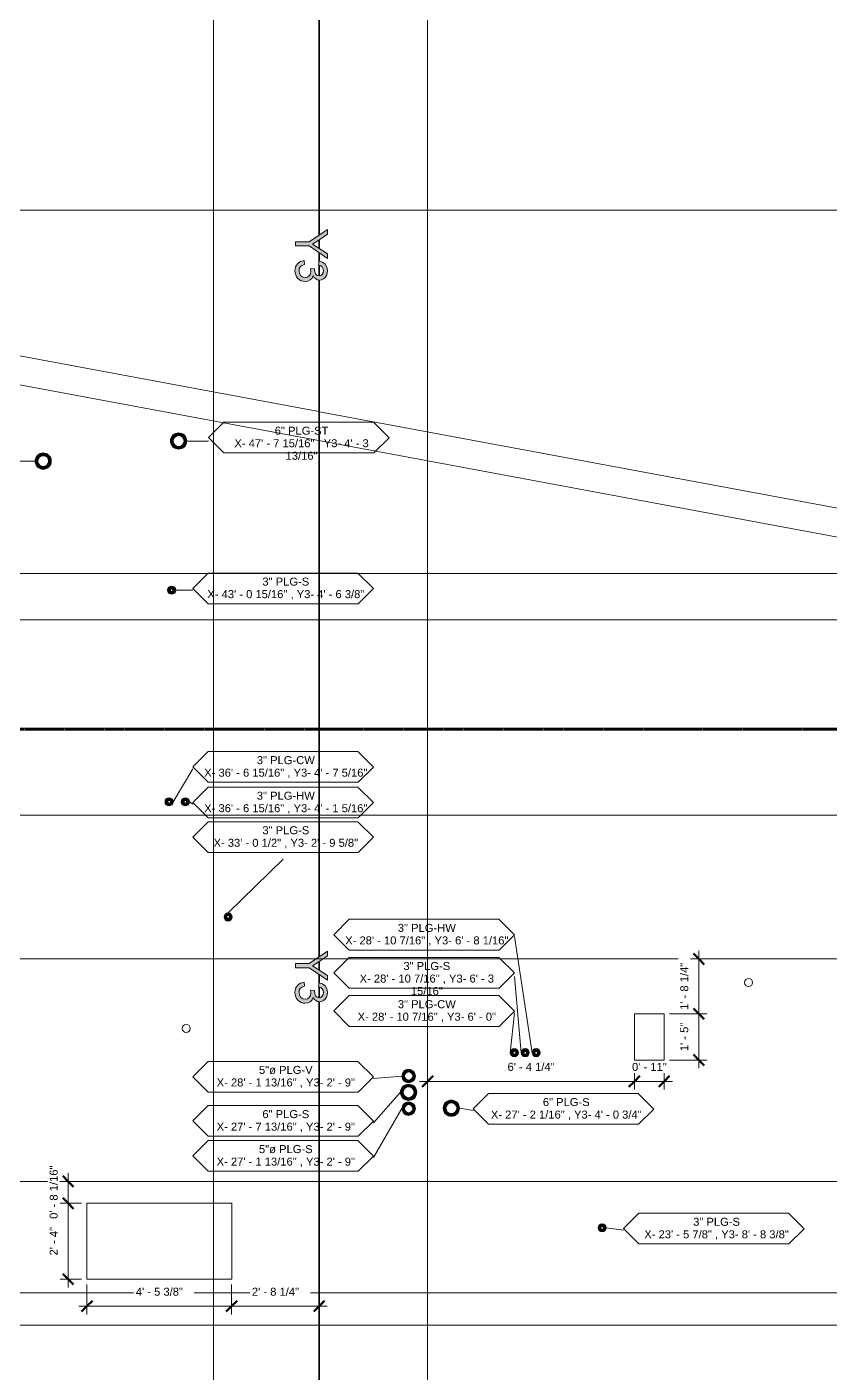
# Model space of a CAD drawing. Header units: inches. Extents: x -3670 to 241, y -250 to 1795.
# Drawn here: x -413.7 to -117.6, y 534.4 to 1030.5 of the extents above; entities that cross this region are included whole.
import ezdxf

# ---------------------------------------------------------------- set-up
doc = ezdxf.new("R2010")
doc.units = ezdxf.units.IN
doc.header["$MEASUREMENT"] = 0
doc.linetypes.add('Dash', pattern=[0.25, 0.125, -0.125])
for name, color, linetype, lineweight in [('A-ANNO-DIMS', 211, 'Continuous', 9), ('A-ANNO-DIMS-32', 211, 'Continuous', 9), ('A-ANNO-MATC', 214, 'Dash', 140), ('A-DETL-MBND', 5, 'Continuous', 9), ('A-FLOR', 252, 'Continuous', 18), ('A-GENM', 13, 'Continuous', 9), ('A-GENM-IDEN', 13, 'Continuous', 9), ('S-GRID', 1, 'Continuous', 9)]:
    doc.layers.add(name, color=color, linetype=linetype, lineweight=lineweight)
doc.styles.add('Arial_1', font='arial.ttf', dxfattribs={"height": 2.950599})
doc.dimstyles.new('Linear_-_3_32__QAQC', dxfattribs={"dimscale": 12, "dimtxt": 3, "dimasz": 0.333333, "dimexe": 0.25, "dimexo": 0.166667, "dimgap": 0.25, "dimtad": 1, "dimdec": 4, "dimrnd": 0.0625, "dimzin": 1, "dimdsep": 46, "dimlunit": 4, "dimtxsty": 'Arial_1', "dimblk1": 'OBLIQUE', "dimblk2": 'OBLIQUE', "dimsah": 1, "dimcen": 0.09, "dimdle": 0.25, "dimadec": 0, "dimazin": 0, "dimtfac": 1, "dimtdec": 4, "dimtix": 1, "dimtmove": 0, "dimatfit": 3, "dimfxl": 1, "dimtvp": 1, "dimtfill": 1, "dimfrac": 2, "dimtolj": 1, "dimtzin": 0, "dimarcsym": 2})
doc.dimstyles.new('Linear_-_3_32__QAQC_3', dxfattribs={"dimscale": 12, "dimtxt": 3, "dimasz": 0.333333, "dimexe": 0.25, "dimexo": 0.166667, "dimgap": 0.25, "dimtad": 1, "dimdec": 4, "dimrnd": 0.0625, "dimzin": 1, "dimdsep": 46, "dimlunit": 4, "dimtxsty": 'Arial_1', "dimblk1": 'OBLIQUE', "dimblk2": 'OBLIQUE', "dimsah": 1, "dimcen": 0.09, "dimdle": 0.25, "dimadec": 0, "dimazin": 0, "dimtfac": 1, "dimtdec": 4, "dimtix": 1, "dimtmove": 0, "dimatfit": 3, "dimfxl": 1, "dimtvp": 1, "dimtfill": 1, "dimfrac": 2, "dimtolj": 1, "dimtzin": 0, "dimarcsym": 2})

# ---------------------------------------------------------------- blocks, each defined once
blk = doc.blocks.new('TBC_Round Sleeve - Floor or Wall - TBC_Round Sleeve - Floor or Wall-1542574-01 - SECOND LEVEL - PENENTRATIONS')
at = {"layer": 'A-DETL-MBND'}
h = blk.add_hatch(color=256, dxfattribs=at)
h.paths.add_polyline_path([(-2.5, 0), (-2.41, -0.65), (-2.17, -1.25), (-1.77, -1.77), (-1.21, -2.18), (-0.65, -2.41), (0, -2.5), (0.65, -2.41), (1.25, -2.17), (1.77, -1.77), (2.17, -1.25), (2.41, -0.65), (2.5, 0), (2.41, 0.65), (2.17, 1.25), (1.77, 1.77), (1.25, 2.17), (0.65, 2.41), (0, 2.5), (-0.65, 2.41), (-1.25, 2.17), (-1.77, 1.77), (-2.17, 1.25), (-2.41, 0.65)], flags=0)
h.paths.add_polyline_path([(-1.5, 0), (-1.45, 0.39), (-1.3, 0.75), (-1.06, 1.06), (-0.75, 1.3), (-0.39, 1.45), (0, 1.5), (0.39, 1.45), (0.75, 1.3), (1.06, 1.06), (1.3, 0.75), (1.45, 0.39), (1.5, 0), (1.45, -0.39), (1.3, -0.75), (1.06, -1.06), (0.75, -1.3), (0.39, -1.45), (0, -1.5), (-0.39, -1.45), (-0.75, -1.3), (-1.06, -1.06), (-1.3, -0.75), (-1.45, -0.39)], flags=0)
for radius, start, end in [(2.5, 360, 180), (1.5, 0, 180), (2.5, 180, 360), (1.5, 180, 0)]:
    blk.add_arc((0, 0), radius, start, end, dxfattribs=at)
blk = doc.blocks.new('TBC_Round Sleeve - Floor or Wall - TBC_Round Sleeve - Floor or Wall-1542575-01 - SECOND LEVEL - PENENTRATIONS')
at = {"layer": 'A-DETL-MBND'}
h = blk.add_hatch(color=256, dxfattribs=at)
h.paths.add_polyline_path([(-3, 0), (-2.9, -0.78), (-2.6, -1.5), (-2.12, -2.12), (-1.5, -2.6), (-0.78, -2.9), (0, -3), (0.78, -2.9), (1.5, -2.6), (2.12, -2.12), (2.6, -1.5), (2.9, -0.78), (3, 0), (2.9, 0.78), (2.6, 1.5), (2.12, 2.12), (1.5, 2.6), (0.78, 2.9), (0, 3), (-0.78, 2.9), (-1.5, 2.6), (-2.12, 2.12), (-2.6, 1.5), (-2.9, 0.78), (-2.97, 0.19)], flags=0)
h.paths.add_polyline_path([(-2, 0), (-1.93, 0.52), (-1.73, 1), (-1.41, 1.41), (-1, 1.73), (-0.52, 1.93), (0, 2), (0.52, 1.93), (1, 1.73), (1.41, 1.41), (1.73, 1), (1.93, 0.52), (2, 0), (1.93, -0.52), (1.73, -1), (1.41, -1.41), (1, -1.73), (0.52, -1.93), (0, -2), (-0.52, -1.93), (-1, -1.73), (-1.41, -1.41), (-1.73, -1), (-1.93, -0.52)], flags=0)
for radius, start, end in [(3, 360, 180), (2, 0, 180), (3, 180, 360), (2, 180, 0)]:
    blk.add_arc((0, 0), radius, start, end, dxfattribs=at)
blk = doc.blocks.new('TBC_Round Sleeve - Floor or Wall - TBC_Round Sleeve - Floor or Wall-1542573-01 - SECOND LEVEL - PENENTRATIONS')
at = {"layer": 'A-DETL-MBND'}
h = blk.add_hatch(color=256, dxfattribs=at)
h.paths.add_polyline_path([(-1.5, 0), (-1.45, -0.39), (-1.3, -0.75), (-1.06, -1.06), (-0.75, -1.3), (-0.39, -1.45), (0, -1.5), (0.39, -1.45), (0.75, -1.3), (1.06, -1.06), (1.3, -0.75), (1.45, -0.39), (1.5, 0), (1.45, 0.39), (1.3, 0.75), (1.06, 1.06), (0.75, 1.3), (0.39, 1.45), (0, 1.5), (-0.39, 1.45), (-0.75, 1.3), (-1.06, 1.06), (-1.3, 0.75), (-1.45, 0.39)], flags=0)
h.paths.add_polyline_path([(-0.5, 0), (-0.48, 0.13), (-0.43, 0.25), (-0.35, 0.35), (-0.25, 0.43), (-0.13, 0.48), (0, 0.5), (0.13, 0.48), (0.25, 0.43), (0.35, 0.35), (0.43, 0.25), (0.48, 0.13), (0.5, 0), (0.48, -0.13), (0.43, -0.25), (0.35, -0.35), (0.25, -0.43), (0.13, -0.48), (0, -0.5), (-0.13, -0.48), (-0.25, -0.43), (-0.35, -0.35), (-0.43, -0.25), (-0.48, -0.13)], flags=0)
for radius, start, end in [(1.5, 360, 180), (0.5, 0, 180), (1.5, 180, 360), (0.5, 180, 0)]:
    blk.add_arc((0, 0), radius, start, end, dxfattribs=at)
blk = doc.blocks.new('Control_Line - TBC_3D ControlLine_Y-1534579-01 - SECOND LEVEL - PENENTRATIONS')
at = {"layer": 'A-GENM'}
h = blk.add_hatch(color=256, dxfattribs=at)
h.paths.add_polyline_path([(1596, -0.13), (1596, 0.12), (1594.81, 0.12), (1594.64, -0.13)], flags=0)
h.paths.add_polyline_path([(1593.19, 0.12), (1589.89, 0.12), (1590.05, -0.13), (1593.03, -0.12), (1593.19, 0.12)], flags=0)
h.paths.add_polyline_path([(1588.31, -0.13), (1588.14, 0.12), (1504.87, 0.12), (1505.23, -0.13), (1586.12, -0.13)], flags=0)
h.paths.add_polyline_path([(1504.4, -0.06), (1504.4, 0.12), (1338.77, 0.12), (1338.77, 0.06), (1338.74, -0.13), (1504.4, -0.12), (1504.4, -0.09)], flags=0)
h.paths.add_polyline_path([(1337.29, 0.01), (1337.27, 0.12), (1333.34, 0.12), (1333.26, -0.13), (1337.26, -0.12), (1337.29, 0.01)], flags=0)
h.paths.add_polyline_path([(1332.48, -0.13), (1331.76, -0.03), (1331.81, 0.12), (1328.8, 0.11), (1328.64, -0.13), (1332.19, -0.13)], flags=0)
h.paths.add_polyline_path([(1327.19, 0.12), (1323.89, 0.11), (1324.05, -0.13), (1327.04, -0.11), (1327.19, 0.12)], flags=0)
h.paths.add_polyline_path([(1322.31, -0.13), (1322.14, 0.12), (1172.11, 0.11), (1172, 0), (1172.13, -0.13), (1320.12, -0.13)], flags=0)
h.paths.add_polyline_path([(1172, 0), (1171.99, 0.01), (1171.88, 0.12), (1072.77, 0.11), (1072.77, 0.06), (1072.74, -0.13), (1171.89, -0.11), (1171.98, -0.02)], flags=0)
h.paths.add_polyline_path([(1071.29, 0.01), (1071.27, 0.12), (1067.34, 0.11), (1067.26, -0.13), (1071.26, -0.11), (1071.29, 0.01)], flags=0)
h.paths.add_polyline_path([(1066.48, -0.13), (1065.76, -0.02), (1065.81, 0.12), (1062.81, 0.11), (1062.64, -0.13), (1066.19, -0.13)], flags=0)
h.paths.add_polyline_path([(1061.19, 0.12), (1057.89, 0.11), (1058.05, -0.13), (1061.04, -0.11), (1061.19, 0.12)], flags=0)
h.paths.add_polyline_path([(1056.31, -0.13), (1056.14, 0.12), (806.77, 0.11), (806.77, 0.06), (806.74, -0.13), (1054.12, -0.13)], flags=0)
h.paths.add_polyline_path([(805.29, 0.01), (805.27, 0.12), (801.34, 0.11), (801.26, -0.13), (805.26, -0.11), (805.29, 0)], flags=0)
h.paths.add_polyline_path([(800.48, -0.13), (799.76, -0.03), (799.81, 0.12), (796.81, 0.11), (796.64, -0.13), (800.19, -0.13)], flags=0)
h.paths.add_polyline_path([(795.19, 0.12), (791.89, 0.11), (792.05, -0.13), (795.04, -0.11), (795.19, 0.12)], flags=0)
h.paths.add_polyline_path([(790.31, -0.13), (790.14, 0.12), (540.77, 0.12), (540.76, 0.05), (540.74, -0.13), (788.12, -0.13)], flags=0)
h.paths.add_polyline_path([(539.29, 0.01), (539.27, 0.12), (535.34, 0.12), (535.26, -0.13), (539.26, -0.12), (539.29, 0)], flags=0)
h.paths.add_polyline_path([(534.48, -0.13), (533.76, -0.03), (533.81, 0.12), (530.81, 0.12), (530.64, -0.13), (534.19, -0.13)], flags=0)
h.paths.add_polyline_path([(529.19, 0.12), (525.89, 0.12), (526.05, -0.13), (529.04, -0.12), (529.19, 0.12)], flags=0)
h.paths.add_polyline_path([(524.31, -0.13), (524.14, 0.12), (372.54, 0.12), (372.9, -0.13), (522.22, -0.13)], flags=0)
h.paths.add_polyline_path([(372.07, -0.03), (372.07, 0.12), (274.77, 0.12), (274.76, 0.06), (274.74, -0.13), (372.07, -0.12), (372.07, -0.04)], flags=0)
h.paths.add_polyline_path([(273.29, 0.01), (273.27, 0.12), (269.34, 0.12), (269.26, -0.13), (273.26, -0.12), (273.29, 0)], flags=0)
h.paths.add_polyline_path([(268.48, -0.13), (267.76, -0.03), (267.81, 0.12), (264.81, 0.12), (264.64, -0.13), (268.19, -0.13)], flags=0)
h.paths.add_polyline_path([(263.19, 0.12), (259.89, 0.12), (260.05, -0.13), (263.03, -0.12), (263.19, 0.12)], flags=0)
h.paths.add_polyline_path([(258.31, -0.13), (258.14, 0.12), (222.54, 0.12), (222.9, -0.13), (256.12, -0.13)], flags=0)
h.paths.add_polyline_path([(222.07, 0.09), (222.07, 0.12), (86.2, 0.12), (86.57, -0.13), (222.07, -0.12), (222.07, 0.08)], flags=0)
h.paths.add_polyline_path([(85.74, 0.09), (85.74, 0.12), (8.77, 0.12), (8.77, 0.06), (8.74, -0.13), (85.74, -0.12), (85.74, 0.09)], flags=0)
h.paths.add_polyline_path([(7.29, 0.01), (7.27, 0.12), (3.34, 0.12), (3.26, -0.13), (7.26, -0.12), (7.29, 0)], flags=0)
h = blk.add_hatch(color=256, dxfattribs=at)
h.paths.add_polyline_path([(541.32, -5.17), (541.18, -4.11), (540.76, -3.25), (540.07, -2.61), (539.15, -2.24), (539.85, -1.81), (540.36, -1.26), (540.67, -0.61), (540.77, 0.1), (540.66, 0.87), (540.34, 1.59), (539.81, 2.22), (539.09, 2.7), (538.24, 3), (537.31, 3.1), (536.02, 2.9), (534.96, 2.28), (534.19, 1.29), (533.76, -0.03), (535.23, -0.22), (535.49, 0.59), (535.96, 1.17), (536.59, 1.51), (537.36, 1.63), (538.14, 1.51), (538.75, 1.17), (539.16, 0.65), (539.29, 0.01), (539.11, -0.75), (538.55, -1.29), (537.76, -1.61), (536.87, -1.71), (536.64, -1.7), (536.47, -3.17), (537.51, -3.01), (538.44, -3.16), (539.19, -3.62), (539.68, -4.3), (539.85, -5.14), (539.68, -6.03), (539.18, -6.76), (538.4, -7.26), (537.39, -7.42), (536.52, -7.3), (535.86, -6.94), (535.38, -6.32), (535.05, -5.39), (533.57, -5.57), (533.94, -6.91), (534.29, -7.47), (534.75, -7.97), (535.29, -8.38), (535.91, -8.66), (537.34, -8.9), (538.16, -8.83), (538.91, -8.63), (539.59, -8.29), (540.19, -7.81), (540.69, -7.24), (541.04, -6.61), (541.25, -5.92)], flags=0)
h.paths.add_polyline_path([(532.83, 3.1), (531.09, 3.1), (527.59, -2.39), (523.87, 3.1), (522.12, 3.1), (526.74, -3.71), (526.74, -8.71), (528.22, -8.71), (528.22, -3.71), (528.72, -2.96)], flags=0)
h = blk.add_hatch(color=256, dxfattribs=at)
h.paths.add_polyline_path([(807.32, -5.17), (807.18, -4.11), (806.76, -3.25), (806.07, -2.61), (805.15, -2.24), (805.85, -1.81), (806.36, -1.26), (806.67, -0.61), (806.77, 0.1), (806.66, 0.87), (806.34, 1.59), (805.81, 2.22), (805.09, 2.7), (804.24, 3), (803.31, 3.1), (802.02, 2.9), (800.96, 2.28), (800.19, 1.29), (799.76, -0.03), (801.23, -0.22), (801.49, 0.59), (801.96, 1.17), (802.59, 1.51), (803.36, 1.63), (804.14, 1.51), (804.75, 1.17), (805.16, 0.65), (805.29, 0.01), (805.11, -0.75), (804.55, -1.29), (803.76, -1.61), (802.87, -1.71), (802.64, -1.7), (802.47, -3.17), (803.51, -3.01), (804.44, -3.16), (805.19, -3.62), (805.68, -4.3), (805.85, -5.14), (805.68, -6.03), (805.18, -6.76), (804.4, -7.26), (803.39, -7.42), (802.52, -7.3), (801.86, -6.94), (801.38, -6.32), (801.05, -5.39), (799.57, -5.57), (799.94, -6.91), (800.29, -7.47), (800.75, -7.97), (801.29, -8.38), (801.91, -8.66), (803.34, -8.9), (804.16, -8.83), (804.91, -8.63), (805.59, -8.29), (806.19, -7.81), (806.69, -7.24), (807.04, -6.61), (807.25, -5.92)], flags=0)
h.paths.add_polyline_path([(798.83, 3.1), (797.09, 3.1), (793.59, -2.39), (789.87, 3.1), (788.12, 3.1), (792.74, -3.71), (792.74, -8.71), (794.22, -8.71), (794.22, -3.71), (797.41, 1)], flags=0)
for p, q in [((524.14, 0.12), (372.53, 0.12)), ((523.87, 3.1), (522.12, 3.1)), ((522.12, 3.1), (526.74, -3.71)), ((526.33, -0.53), (523.87, 3.1)), ((529.19, 0.12), (525.88, 0.12)), ((528.22, -3.71), (532.83, 3.1)), ((531.09, 3.1), (528.85, -0.4)), ((533.81, 0.12), (530.81, 0.12)), ((532.83, 3.1), (531.09, 3.1)), ((534.19, 1.29), (533.76, -0.03)), ((534.96, 2.28), (534.19, 1.29)), ((536.02, 2.9), (534.96, 2.28)), ((535.23, -0.22), (535.49, 0.59)), ((539.27, 0.12), (535.34, 0.12)), ((535.49, 0.59), (535.96, 1.17)), ((535.96, 1.17), (536.59, 1.51)), ((537.31, 3.1), (536.02, 2.9)), ((536.59, 1.51), (537.36, 1.63)), ((538.24, 3), (537.31, 3.1)), ((537.36, 1.63), (538.14, 1.51)), ((538.14, 1.51), (538.75, 1.17)), ((539.09, 2.7), (538.24, 3)), ((538.75, 1.17), (539.16, 0.65)), ((539.81, 2.22), (539.09, 2.7)), ((539.29, 0.01), (539.11, -0.75)), ((539.16, 0.65), (539.29, 0.01)), ((540.34, 1.59), (539.81, 2.22)), ((540.66, 0.87), (540.34, 1.59)), ((540.77, 0.1), (540.66, 0.87)), ((540.67, -0.61), (540.77, 0.1)), ((790.14, 0.12), (540.77, 0.12)), ((789.87, 3.1), (788.12, 3.1)), ((788.12, 3.1), (792.74, -3.71)), ((792.33, -0.53), (789.87, 3.1)), ((795.19, 0.12), (791.88, 0.12)), ((794.22, -3.71), (798.83, 3.1)), ((797.09, 3.1), (794.85, -0.4)), ((799.81, 0.12), (796.81, 0.12)), ((798.83, 3.1), (797.09, 3.1)), ((800.19, 1.29), (799.76, -0.03)), ((800.96, 2.28), (800.19, 1.29)), ((802.02, 2.9), (800.96, 2.28)), ((801.23, -0.22), (801.49, 0.59)), ((805.27, 0.12), (801.34, 0.12)), ((801.49, 0.59), (801.96, 1.17)), ((801.96, 1.17), (802.59, 1.51)), ((803.31, 3.1), (802.02, 2.9)), ((802.59, 1.51), (803.36, 1.63)), ((804.24, 3), (803.31, 3.1)), ((803.36, 1.63), (804.14, 1.51)), ((804.14, 1.51), (804.75, 1.17)), ((805.09, 2.7), (804.24, 3)), ((804.75, 1.17), (805.16, 0.65)), ((805.81, 2.22), (805.09, 2.7)), ((805.29, 0.01), (805.11, -0.75)), ((805.16, 0.65), (805.29, 0.01)), ((806.34, 1.59), (805.81, 2.22)), ((806.66, 0.87), (806.34, 1.59)), ((806.77, 0.1), (806.66, 0.87)), ((806.67, -0.61), (806.77, 0.1)), ((1056.14, 0.12), (806.77, 0.12)), ((372.9, -0.13), (524.31, -0.13)), ((526.05, -0.13), (529.03, -0.13)), ((527.59, -2.39), (526.33, -0.53)), ((526.74, -3.71), (526.74, -8.71)), ((528.85, -0.4), (527.59, -2.39)), ((528.22, -8.71), (528.22, -3.71)), ((530.64, -0.13), (534.48, -0.13)), ((533.76, -0.03), (535.23, -0.22)), ((535.26, -0.13), (539.26, -0.13)), ((536.64, -1.7), (536.47, -3.17)), ((536.47, -3.17), (537.51, -3.01)), ((536.87, -1.71), (536.64, -1.7)), ((537.76, -1.61), (536.87, -1.71)), ((537.51, -3.01), (538.44, -3.16)), ((538.55, -1.29), (537.76, -1.61)), ((538.44, -3.16), (539.19, -3.62)), ((539.11, -0.75), (538.55, -1.29)), ((539.15, -2.24), (539.85, -1.81)), ((540.07, -2.61), (539.15, -2.24)), ((539.19, -3.62), (539.68, -4.3)), ((539.68, -4.3), (539.85, -5.14)), ((539.85, -1.81), (540.36, -1.26)), ((540.76, -3.25), (540.07, -2.61)), ((540.36, -1.26), (540.67, -0.61)), ((540.74, -0.13), (790.31, -0.13)), ((541.18, -4.11), (540.76, -3.25)), ((541.32, -5.17), (541.18, -4.11)), ((792.05, -0.13), (795.03, -0.13)), ((793.59, -2.39), (792.33, -0.53)), ((792.74, -3.71), (792.74, -8.71)), ((794.85, -0.4), (793.59, -2.39)), ((794.22, -8.71), (794.22, -3.71)), ((796.64, -0.13), (800.48, -0.13)), ((799.76, -0.03), (801.23, -0.22)), ((801.26, -0.13), (805.26, -0.13)), ((802.64, -1.7), (802.47, -3.17)), ((802.47, -3.17), (803.51, -3.01)), ((802.87, -1.71), (802.64, -1.7)), ((803.76, -1.61), (802.87, -1.71)), ((803.51, -3.01), (804.44, -3.16)), ((804.55, -1.29), (803.76, -1.61)), ((804.44, -3.16), (805.19, -3.62)), ((805.11, -0.75), (804.55, -1.29)), ((805.15, -2.24), (805.85, -1.81)), ((806.07, -2.61), (805.15, -2.24)), ((805.19, -3.62), (805.68, -4.3)), ((805.68, -4.3), (805.85, -5.14)), ((805.85, -1.81), (806.36, -1.26)), ((806.76, -3.25), (806.07, -2.61)), ((806.36, -1.26), (806.67, -0.61)), ((806.74, -0.13), (1056.31, -0.13)), ((807.18, -4.11), (806.76, -3.25)), ((807.32, -5.17), (807.18, -4.11)), ((526.74, -8.71), (528.22, -8.71)), ((535.05, -5.39), (533.57, -5.57)), ((533.57, -5.57), (533.94, -6.91)), ((533.94, -6.91), (534.29, -7.47)), ((534.29, -7.47), (534.75, -7.97)), ((534.75, -7.97), (535.29, -8.38)), ((535.38, -6.32), (535.05, -5.39)), ((535.29, -8.38), (535.91, -8.66)), ((535.86, -6.94), (535.38, -6.32)), ((536.52, -7.3), (535.86, -6.94)), ((535.91, -8.66), (537.34, -8.9)), ((537.39, -7.42), (536.52, -7.3)), ((537.34, -8.9), (538.16, -8.83)), ((538.4, -7.26), (537.39, -7.42)), ((538.16, -8.83), (538.91, -8.63)), ((539.18, -6.76), (538.4, -7.26)), ((538.91, -8.63), (539.59, -8.29)), ((539.68, -6.03), (539.18, -6.76)), ((539.59, -8.29), (540.19, -7.81)), ((539.85, -5.14), (539.68, -6.03)), ((540.19, -7.81), (540.69, -7.24)), ((540.69, -7.24), (541.04, -6.61)), ((541.04, -6.61), (541.25, -5.92)), ((541.25, -5.92), (541.32, -5.17)), ((792.74, -8.71), (794.22, -8.71)), ((801.05, -5.39), (799.57, -5.57)), ((799.57, -5.57), (799.94, -6.91)), ((799.94, -6.91), (800.29, -7.47)), ((800.29, -7.47), (800.75, -7.97)), ((800.75, -7.97), (801.29, -8.38)), ((801.38, -6.32), (801.05, -5.39)), ((801.29, -8.38), (801.91, -8.66)), ((801.86, -6.94), (801.38, -6.32)), ((802.52, -7.3), (801.86, -6.94)), ((801.91, -8.66), (803.34, -8.9)), ((803.39, -7.42), (802.52, -7.3)), ((803.34, -8.9), (804.16, -8.83)), ((804.4, -7.26), (803.39, -7.42)), ((804.16, -8.83), (804.91, -8.63)), ((805.18, -6.76), (804.4, -7.26)), ((804.91, -8.63), (805.59, -8.29)), ((805.68, -6.03), (805.18, -6.76)), ((805.59, -8.29), (806.19, -7.81)), ((805.85, -5.14), (805.68, -6.03)), ((806.19, -7.81), (806.69, -7.24)), ((806.69, -7.24), (807.04, -6.61)), ((807.04, -6.61), (807.25, -5.92)), ((807.25, -5.92), (807.32, -5.17))]:
    blk.add_line(p, q, dxfattribs=at)
blk = doc.blocks.new('TBC_Sleeve Element Tag_v2 - Sleeves Located-1541821-01 - SECOND LEVEL - PENENTRATIONS')
at = {"layer": 'A-GENM-IDEN'}
for p, q in [((-0.423, 0.029), (-0.6, -0.148)), ((1.303, 0.029), (-0.423, 0.029)), ((1.482, -0.15), (1.303, 0.029)), ((-0.6, -0.148), (-0.423, -0.325)), ((1.307, -0.325), (1.482, -0.15)), ((-0.423, -0.325), (1.307, -0.325))]:
    blk.add_line(p, q, dxfattribs=at)
blk = doc.blocks.new('DIMBLOCK209-01 - SECOND LEVEL - PENENTRATIONS')
at = {"layer": 'A-ANNO-DIMS-32', "transparency": 16777216}
for p, q in [((-166, 690), (-166, 663.75)), ((-165.18, 687), (-169, 687)), ((-166, 687), (-165.18, 687)), ((-176.75, 666.75), (-163, 666.75)), ((-166, 666.75), (-176.75, 666.75))]:
    blk.add_line(p, q, dxfattribs=at)
at = {"layer": 'A-ANNO-DIMS-32', "lineweight": 50, "transparency": 16777216}
for p, q in [((-166, 687), (-168, 689)), ((-166, 687), (-164, 685)), ((-166, 666.75), (-168, 668.75)), ((-166, 666.75), (-164, 664.75))]:
    blk.add_line(p, q, dxfattribs=at)
at = {"layer": 'A-ANNO-DIMS-32', "color": 0, "transparency": 16777216, "insert": (-172.83, 668.22), "char_height": 2.9506, "width": 20.7692, "attachment_point": 1, "rotation": 90, "line_spacing_factor": 0.938532, "style": 'Arial_1', "bg_fill": 3, "box_fill_scale": 1.25, "bg_fill_color": 0, "bg_fill_transparency": 0}
blk.add_mtext('1\' - 8 1/4"', dxfattribs=at)
blk = doc.blocks.new('_Oblique')
at = {"color": 0, "linetype": 'ByBlock', "lineweight": -2}
blk.add_line((-0.5, -0.5), (0.5, 0.5), dxfattribs=at)
blk = doc.blocks.new('DIMBLOCK210-01 - SECOND LEVEL - PENENTRATIONS')
at = {"layer": 'A-ANNO-DIMS-32', "transparency": 16777216}
for p, q in [((-176.75, 666.75), (-163, 666.75)), ((-166, 666.75), (-176.75, 666.75)), ((-166, 669.75), (-166, 646.75)), ((-176.75, 649.75), (-163, 649.75)), ((-166, 649.75), (-176.75, 649.75))]:
    blk.add_line(p, q, dxfattribs=at)
at = {"layer": 'A-ANNO-DIMS-32', "lineweight": 50, "transparency": 16777216}
for p, q in [((-166, 666.75), (-168, 668.75)), ((-166, 666.75), (-164, 664.75)), ((-166, 649.75), (-168, 651.75)), ((-166, 649.75), (-164, 647.75))]:
    blk.add_line(p, q, dxfattribs=at)
at = {"layer": 'A-ANNO-DIMS-32', "color": 0, "transparency": 16777216, "insert": (-172.83, 653.01), "char_height": 2.951, "width": 12.5723, "attachment_point": 1, "rotation": 90, "line_spacing_factor": 0.938532, "style": 'Arial_1', "bg_fill": 3, "box_fill_scale": 1.25, "bg_fill_color": 0, "bg_fill_transparency": 0}
blk.add_mtext('1\' - 5"', dxfattribs=at)
blk = doc.blocks.new('DIMBLOCK211-01 - SECOND LEVEL - PENENTRATIONS')
at = {"layer": 'A-ANNO-DIMS-32', "transparency": 16777216}
for p, q in [((-189.75, 647.75), (-189.75, 638.87)), ((-189.75, 641.87), (-189.75, 647.75)), ((-269, 641.87), (-189.75, 641.87)), ((-266, 642.7), (-266, 638.87)), ((-266, 641.87), (-266, 642.7))]:
    blk.add_line(p, q, dxfattribs=at)
at = {"layer": 'A-ANNO-DIMS-32', "lineweight": 50, "transparency": 16777216}
for p, q in [((-266, 641.87), (-268, 639.87)), ((-266, 641.87), (-264, 643.87)), ((-189.75, 641.87), (-191.75, 639.87)), ((-189.75, 641.87), (-187.75, 643.87))]:
    blk.add_line(p, q, dxfattribs=at)
at = {"layer": 'A-ANNO-DIMS-32', "color": 0, "transparency": 16777216, "insert": (-236.53, 648.7), "char_height": 2.9506, "width": 20.7692, "attachment_point": 1, "line_spacing_factor": 0.938532, "style": 'Arial_1', "bg_fill": 3, "box_fill_scale": 1.25, "bg_fill_color": 0, "bg_fill_transparency": 0}
blk.add_mtext('6\' - 4 1/4"', dxfattribs=at)
blk = doc.blocks.new('DIMBLOCK212-01 - SECOND LEVEL - PENENTRATIONS')
at = {"layer": 'A-ANNO-DIMS-32', "transparency": 16777216}
for p, q in [((-189.75, 647.75), (-189.75, 638.87)), ((-189.75, 641.87), (-189.75, 647.75)), ((-178.75, 647.75), (-178.75, 638.87)), ((-178.75, 641.87), (-178.75, 647.75)), ((-189.75, 641.87), (-175.75, 641.87))]:
    blk.add_line(p, q, dxfattribs=at)
at = {"layer": 'A-ANNO-DIMS-32', "lineweight": 50, "transparency": 16777216}
for p, q in [((-189.75, 641.87), (-191.75, 639.87)), ((-189.75, 641.87), (-187.75, 643.87)), ((-178.75, 641.87), (-180.75, 639.87)), ((-178.75, 641.87), (-176.75, 643.87))]:
    blk.add_line(p, q, dxfattribs=at)
at = {"layer": 'A-ANNO-DIMS-32', "color": 0, "transparency": 16777216, "insert": (-190.62, 648.7), "char_height": 2.951, "width": 15.2862, "attachment_point": 1, "line_spacing_factor": 0.938532, "style": 'Arial_1', "bg_fill": 3, "box_fill_scale": 1.25, "bg_fill_color": 0, "bg_fill_transparency": 0}
blk.add_mtext('0\' - 11"', dxfattribs=at)
blk = doc.blocks.new('DIMBLOCK221-01 - SECOND LEVEL - PENENTRATIONS')
at = {"layer": 'A-ANNO-DIMS-32', "lineweight": 50, "transparency": 16777216}
for p, q in [((-398.52, 605), (-400.52, 607)), ((-398.52, 605), (-396.52, 603)), ((-398.52, 596.95), (-400.52, 598.95)), ((-398.52, 596.95), (-396.52, 594.95))]:
    blk.add_line(p, q, dxfattribs=at)
at = {"layer": 'A-ANNO-DIMS-32', "transparency": 16777216}
for p, q in [((-398.52, 608), (-398.52, 596.95)), ((-397.69, 605), (-401.52, 605)), ((-398.52, 605), (-397.69, 605)), ((-393.62, 596.95), (-401.52, 596.95)), ((-398.52, 596.95), (-393.62, 596.95))]:
    blk.add_line(p, q, dxfattribs=at)
at = {"layer": 'A-ANNO-DIMS-32', "color": 0, "transparency": 16777216, "insert": (-405.35, 591.19), "char_height": 2.9506, "width": 23.4831, "attachment_point": 1, "rotation": 90, "line_spacing_factor": 0.938532, "style": 'Arial_1', "bg_fill": 3, "box_fill_scale": 1.25, "bg_fill_color": 0, "bg_fill_transparency": 0}
blk.add_mtext('0\' - 8 1/16"', dxfattribs=at)
blk = doc.blocks.new('DIMBLOCK222-01 - SECOND LEVEL - PENENTRATIONS')
at = {"layer": 'A-ANNO-DIMS-32', "transparency": 16777216}
for p, q in [((-393.62, 596.95), (-401.52, 596.95)), ((-398.52, 596.95), (-398.52, 565.95)), ((-398.52, 596.95), (-393.62, 596.95)), ((-393.62, 568.95), (-401.52, 568.95)), ((-398.52, 568.95), (-393.62, 568.95))]:
    blk.add_line(p, q, dxfattribs=at)
at = {"layer": 'A-ANNO-DIMS-32', "lineweight": 50, "transparency": 16777216}
for p, q in [((-398.52, 596.95), (-400.52, 598.95)), ((-398.52, 596.95), (-396.52, 594.95)), ((-398.52, 568.95), (-400.52, 570.95)), ((-398.52, 568.95), (-396.52, 566.95))]:
    blk.add_line(p, q, dxfattribs=at)
at = {"layer": 'A-ANNO-DIMS-32', "color": 0, "transparency": 16777216, "insert": (-405.35, 577.71), "char_height": 2.951, "width": 12.5723, "attachment_point": 1, "rotation": 90, "line_spacing_factor": 0.938532, "style": 'Arial_1', "bg_fill": 3, "box_fill_scale": 1.25, "bg_fill_color": 0, "bg_fill_transparency": 0}
blk.add_mtext('2\' - 4"', dxfattribs=at)
blk = doc.blocks.new('DIMBLOCK223-01 - SECOND LEVEL - PENENTRATIONS')
at = {"layer": 'A-ANNO-DIMS-32', "transparency": 16777216}
for p, q in [((-391.62, 566.95), (-391.62, 556)), ((-391.62, 559), (-391.62, 566.95)), ((-338.25, 566.95), (-338.25, 556)), ((-338.25, 559), (-338.25, 566.95)), ((-394.62, 559), (-335.25, 559))]:
    blk.add_line(p, q, dxfattribs=at)
at = {"layer": 'A-ANNO-DIMS-32', "lineweight": 50, "transparency": 16777216}
for p, q in [((-391.62, 559), (-389.62, 561)), ((-338.25, 559), (-336.25, 561)), ((-391.62, 559), (-393.62, 557)), ((-338.25, 559), (-340.25, 557))]:
    blk.add_line(p, q, dxfattribs=at)
at = {"layer": 'A-ANNO-DIMS-32', "color": 0, "transparency": 16777216, "insert": (-373.59, 565.82), "char_height": 2.9506, "width": 20.7692, "attachment_point": 1, "line_spacing_factor": 0.938532, "style": 'Arial_1', "bg_fill": 3, "box_fill_scale": 1.25, "bg_fill_color": 0, "bg_fill_transparency": 0}
blk.add_mtext('4\' - 5 3/8"', dxfattribs=at)
blk = doc.blocks.new('DIMBLOCK224-01 - SECOND LEVEL - PENENTRATIONS')
at = {"layer": 'A-ANNO-DIMS-32', "transparency": 16777216}
for p, q in [((-338.25, 566.95), (-338.25, 556)), ((-338.25, 559), (-338.25, 566.95)), ((-341.25, 559), (-303, 559)), ((-306, 559.82), (-306, 556)), ((-306, 559), (-306, 559.82))]:
    blk.add_line(p, q, dxfattribs=at)
at = {"layer": 'A-ANNO-DIMS-32', "lineweight": 50, "transparency": 16777216}
for p, q in [((-338.25, 559), (-336.25, 561)), ((-306, 559), (-304, 561)), ((-338.25, 559), (-340.25, 557)), ((-306, 559), (-308, 557))]:
    blk.add_line(p, q, dxfattribs=at)
at = {"layer": 'A-ANNO-DIMS-32', "color": 0, "transparency": 16777216, "insert": (-330.78, 565.82), "char_height": 2.9506, "width": 20.7692, "attachment_point": 1, "line_spacing_factor": 0.938532, "style": 'Arial_1', "bg_fill": 3, "box_fill_scale": 1.25, "bg_fill_color": 0, "bg_fill_transparency": 0}
blk.add_mtext('2\' - 8 1/4"', dxfattribs=at)

msp = doc.modelspace()

# ---------------------------------------------------------------- linework, layer by layer
at = {"layer": 'A-ANNO-MATC'}
msp.add_line((-3669.70326, 771.58092), (239.08765, 771.58092), dxfattribs=at)
at = {"layer": 'A-FLOR'}
for p, q in [((-306.12074, 888.7394), (-622.5, 947.71006)), ((10.5, 829.72372), (-305.87926, 888.69439)), ((-189.75, 666.74818), (-178.75, 666.74818)), ((-189.75, 649.74818), (-189.75, 666.74818)), ((-178.75, 666.74818), (-178.75, 649.74818)), ((-178.75, 649.74818), (-189.75, 649.74818)), ((-391.62435, 596.94998), (-338.24813, 596.94998)), ((-391.62435, 568.94998), (-391.62435, 596.94998)), ((-338.24813, 596.94998), (-338.24813, 568.94998)), ((-338.24813, 568.94998), (-391.62435, 568.94998))]:
    msp.add_line(p, q, dxfattribs=at)
for centre, radius, start, end in [((-357.81635, 877.88892), 3, 90, 270), ((-357.81635, 877.88892), 3, 270, 90), ((-407.75042, 870.47914), 3, 90, 270), ((-407.75042, 870.47914), 3, 270, 90), ((-360.37587, 822.92039), 1.5, 90, 270), ((-360.37587, 822.92039), 1.5, 270, 90), ((-361.3311, 744.9175), 1.5, 90, 270), ((-361.3311, 744.9175), 1.5, 270, 90), ((-355.3311, 744.9175), 1.5, 90, 270), ((-355.3311, 744.9175), 1.5, 270, 90), ((-339.56211, 702.47837), 1.5, 90, 270), ((-339.56211, 702.47837), 1.5, 270, 90), ((-147.64588, 678.3236), 1.5, 90, 270), ((-147.64588, 678.3236), 1.5, 270, 90), ((-354.99774, 661.39294), 1.5, 90, 270), ((-354.99774, 661.39294), 1.5, 270, 90), ((-234, 652.43568), 1.5, 90, 270), ((-234, 652.43568), 1.5, 270, 90), ((-230.00163, 652.43529), 1.5, 90, 270), ((-230.00163, 652.43529), 1.5, 270, 90), ((-226, 652.43568), 1.5, 90, 270), ((-226, 652.43568), 1.5, 270, 90), ((-273, 643.84224), 2.5, 90, 270), ((-273, 643.84224), 2.5, 270, 90), ((-273, 637.84224), 3, 90, 270), ((-273, 637.84224), 3, 270, 90), ((-273, 631.84224), 2.5, 90, 270), ((-273, 631.84224), 2.5, 270, 90), ((-257.24913, 631.99776), 3, 90, 270), ((-257.24913, 631.99776), 3, 270, 90), ((-201.62405, 587.87356), 1.5, 90, 270), ((-201.62405, 587.87356), 1.5, 270, 90)]:
    msp.add_arc(centre, radius, start, end, dxfattribs=at)
at = {"layer": 'A-GENM-IDEN'}
for p, q in [((-354.81635, 877.88892), (-346.78839, 877.88892)), ((-410.75042, 870.47914), (-419.30596, 870.47914)), ((-358.87587, 822.92039), (-352.60112, 822.92039)), ((-359.8311, 744.9175), (-352.60112, 757.12154)), ((-353.8311, 744.9175), (-352.60112, 744.02086)), ((-339.56211, 703.97837), (-319.29736, 723.72843)), ((-227.5, 652.43568), (-233.99858, 695.29933)), ((-231.50163, 652.43529), (-233.99858, 680.58793)), ((-235.5, 652.43568), (-233.99858, 667.17464)), ((-275.5, 643.84224), (-285.99361, 642.9456)), ((-276, 637.84224), (-285.99361, 626.65038)), ((-275.5, 631.84224), (-285.99361, 613.76682)), ((-254.24913, 631.99776), (-249.18854, 631.10112)), ((-200.12405, 587.87356), (-193.76937, 586.97692))]:
    msp.add_line(p, q, dxfattribs=at)
at = {"layer": 'S-GRID'}
for p, q in [((-345, -238.35436), (-345, 1782.99758)), ((-266, 1782.99758), (-266, -238.35436)), ((-3580, 1488.28452), (228, 778.50255)), ((228, 963), (-3580, 963)), ((228, 829), (-3580, 829)), ((-3580, 812), (228, 812)), ((-3580, 772), (228, 772)), ((-3580, 740), (228, 740)), ((-3580, 686.99998), (228, 686.99998)), ((-3580, 605), (228, 605)), ((-3564, 564), (228, 564)), ((228, 552), (-3580, 552))]:
    msp.add_line(p, q, dxfattribs=at)

# ---------------------------------------------------------------- block references
at = {"layer": 'A-GENM'}
for name, p, rotation in [('Control_Line - TBC_3D ControlLine_Y-1534579-01 - SECOND LEVEL - PENENTRATIONS', (-306, 1478), 269.9999999999999), ('TBC_Round Sleeve - Floor or Wall - TBC_Round Sleeve - Floor or Wall-1542575-01 - SECOND LEVEL - PENENTRATIONS', (-357.81635, 877.88892), 90), ('TBC_Round Sleeve - Floor or Wall - TBC_Round Sleeve - Floor or Wall-1542575-01 - SECOND LEVEL - PENENTRATIONS', (-407.75042, 870.47914), 90), ('TBC_Round Sleeve - Floor or Wall - TBC_Round Sleeve - Floor or Wall-1542573-01 - SECOND LEVEL - PENENTRATIONS', (-360.37587, 822.92039), 90), ('TBC_Round Sleeve - Floor or Wall - TBC_Round Sleeve - Floor or Wall-1542573-01 - SECOND LEVEL - PENENTRATIONS', (-361.3311, 744.9175), 90), ('TBC_Round Sleeve - Floor or Wall - TBC_Round Sleeve - Floor or Wall-1542573-01 - SECOND LEVEL - PENENTRATIONS', (-355.3311, 744.9175), 90), ('TBC_Round Sleeve - Floor or Wall - TBC_Round Sleeve - Floor or Wall-1542573-01 - SECOND LEVEL - PENENTRATIONS', (-339.56211, 702.47837), 90), ('TBC_Round Sleeve - Floor or Wall - TBC_Round Sleeve - Floor or Wall-1542573-01 - SECOND LEVEL - PENENTRATIONS', (-234, 652.43568), 90), ('TBC_Round Sleeve - Floor or Wall - TBC_Round Sleeve - Floor or Wall-1542573-01 - SECOND LEVEL - PENENTRATIONS', (-230.00163, 652.43529), 90), ('TBC_Round Sleeve - Floor or Wall - TBC_Round Sleeve - Floor or Wall-1542573-01 - SECOND LEVEL - PENENTRATIONS', (-226, 652.43568), 90), ('TBC_Round Sleeve - Floor or Wall - TBC_Round Sleeve - Floor or Wall-1542574-01 - SECOND LEVEL - PENENTRATIONS', (-273, 643.84224), 90), ('TBC_Round Sleeve - Floor or Wall - TBC_Round Sleeve - Floor or Wall-1542575-01 - SECOND LEVEL - PENENTRATIONS', (-273, 637.84224), 90), ('TBC_Round Sleeve - Floor or Wall - TBC_Round Sleeve - Floor or Wall-1542574-01 - SECOND LEVEL - PENENTRATIONS', (-273, 631.84224), 90), ('TBC_Round Sleeve - Floor or Wall - TBC_Round Sleeve - Floor or Wall-1542575-01 - SECOND LEVEL - PENENTRATIONS', (-257.24913, 631.99776), 90), ('TBC_Round Sleeve - Floor or Wall - TBC_Round Sleeve - Floor or Wall-1542573-01 - SECOND LEVEL - PENENTRATIONS', (-201.62405, 587.87356), 90)]:
    msp.add_blockref(name, p, dxfattribs=dict(at, rotation=rotation))
at = {"layer": 'A-GENM-IDEN', "xscale": 31.99999999999999, "yscale": 31.99999999999999, "zscale": 31.99999999999999}
for p in [(-327.60147, 883.91988), (-333.4142, 828.3023), (-333.4142, 762.50345), (-333.4142, 749.40277), (-333.4142, 736.66159), (-281.41917, 700.68124), (-281.41917, 686.6189), (-281.41917, 672.55655), (-333.4142, 648.32751), (-230.00163, 636.48303), (-333.4142, 632.0323), (-333.4142, 619.14873), (-174.58246, 592.35883)]:
    msp.add_blockref('TBC_Sleeve Element Tag_v2 - Sleeves Located-1541821-01 - SECOND LEVEL - PENENTRATIONS', p, dxfattribs=at)

# ---------------------------------------------------------------- texts
at = {"layer": 'A-GENM-IDEN', "char_height": 2.9505988, "attachment_point": 2, "line_spacing_factor": 0.938532, "style": 'Arial_1'}
for s, insert, width in [('6" PLG-ST\\PX- 47\' - 7 15/16" , Y3- 4\' - 3\\P13/16"', (-312.47291, 883.16229), 58.896), ('3" PLG-S\\PX- 43\' - 0 15/16" , Y3- 4\' - 6 3/8"', (-318.28563, 827.54471), 68.832), ('3" PLG-CW\\PX- 36\' - 6 15/16" , Y3- 4\' - 7 5/16"', (-318.28563, 761.74587), 71.568), ('3" PLG-HW\\PX- 36\' - 6 15/16" , Y3- 4\' - 1 5/16"', (-318.28563, 748.64518), 71.568), ('3" PLG-S\\PX- 33\' - 0 1/2" , Y3- 2\' - 9 5/8"', (-318.28563, 735.904), 63.36), ('3" PLG-HW\\PX- 28\' - 10 7/16" , Y3- 6\' - 8 1/16"', (-266.2906, 699.92365), 71.568), ('3" PLG-S\\PX- 28\' - 10 7/16" , Y3- 6\' - 3\\P15/16"', (-266.2906, 685.86131), 58.896), ('3" PLG-CW\\PX- 28\' - 10 7/16" , Y3- 6\' - 0"', (-266.2906, 671.79897), 60.624), ('5"ø PLG-V\\PX- 28\' - 1 13/16" , Y3- 2\' - 9"', (-318.28563, 647.56992), 60.624), ('6" PLG-S\\PX- 27\' - 2 1/16" , Y3- 4\' - 0 3/4"', (-214.87306, 635.72544), 66.096), ('6" PLG-S\\PX- 27\' - 7 13/16" , Y3- 2\' - 9"', (-318.28563, 631.27471), 60.624), ('5"ø PLG-S\\PX- 27\' - 1 13/16" , Y3- 2\' - 9"', (-318.28563, 618.39115), 60.624), ('3" PLG-S\\PX- 23\' - 5 7/8" , Y3- 8\' - 8 3/8"', (-159.45389, 591.60125), 63.36)]:
    msp.add_mtext(s, dxfattribs=dict(at, insert=insert, width=width))

# ---------------------------------------------------------------- next in the draw order: dimensions: what is measured, and where the dimension line sits
at = {"layer": 'A-ANNO-DIMS'}
for base, p1, p2, override, picture, middle in [((-166.00498, 666.74818), (-163.17655, 686.99998), (-178.75, 666.74818), {"dimpost": '<>', "dimfxl": 25.547368}, 'DIMBLOCK209-01 - SECOND LEVEL - PENENTRATIONS', (-170.53059, 676.87408)), ((-398.52147, 596.94998), (-395.69305, 605), (-391.62435, 596.94998), {"dimpost": '<>', "dimfxl": 9.019813}, 'DIMBLOCK221-01 - SECOND LEVEL - PENENTRATIONS', (-403.04709, 600.97499))]:
    dim = msp.add_linear_dim(base=base, p1=p1, p2=p2, angle=90, dimstyle='Linear_-_3_32__QAQC', override=override, dxfattribs=at)
    dim.commit()
    dim.dimension.update_dxf_attribs({"geometry": picture, "text_midpoint": middle})
dim = msp.add_linear_dim(base=(-189.75, 641.86786), p1=(-266, 644.69629), p2=(-189.75, 649.74818), dimstyle='Linear_-_3_32__QAQC', override={"dimpost": '<>', "dimfxl": 76.417171}, dxfattribs=at)
dim.commit()
dim.dimension.update_dxf_attribs({"geometry": 'DIMBLOCK211-01 - SECOND LEVEL - PENENTRATIONS', "text_midpoint": (-227.875, 646.39348)})

# ---------------------------------------------------------------- next in the draw order: dimensions: what is measured, and where the dimension line sits
for base, p1, p2, override, picture, middle in [((-166.00498, 649.74818), (-178.75, 666.74818), (-178.75, 649.74818), {"dimpost": '<>', "dimfxl": 17}, 'DIMBLOCK210-01 - SECOND LEVEL - PENENTRATIONS', (-170.51147, 658.24818)), ((-398.52147, 568.94998), (-391.62435, 596.94998), (-391.62435, 568.94998), {"dimpost": '<>', "dimfxl": 28}, 'DIMBLOCK222-01 - SECOND LEVEL - PENENTRATIONS', (-403.00281, 582.94998))]:
    dim = msp.add_linear_dim(base=base, p1=p1, p2=p2, angle=90, dimstyle='Linear_-_3_32__QAQC', override=override, dxfattribs=at)
    dim.commit()
    dim.dimension.update_dxf_attribs({"geometry": picture, "text_midpoint": middle})

# ---------------------------------------------------------------- next in the draw order: dimensions: what is measured, and where the dimension line sits
for base, p1, p2, override, picture, middle in [((-178.75, 641.86786), (-189.75, 649.74818), (-178.75, 649.74818), {"dimpost": '<>', "dimfxl": 11}, 'DIMBLOCK212-01 - SECOND LEVEL - PENENTRATIONS', (-184.25, 646.37436)), ((-338.24813, 558.99594), (-391.62435, 568.94998), (-338.24813, 568.94998), {"dimpost": '<>', "dimfxl": 53.376229}, 'DIMBLOCK223-01 - SECOND LEVEL - PENENTRATIONS', (-364.93624, 563.52256))]:
    dim = msp.add_linear_dim(base=base, p1=p1, p2=p2, dimstyle='Linear_-_3_32__QAQC', override=override, dxfattribs=at)
    dim.commit()
    dim.dimension.update_dxf_attribs({"geometry": picture, "text_midpoint": middle})

# ---------------------------------------------------------------- next in the draw order: dimensions: what is measured, and where the dimension line sits
dim = msp.add_linear_dim(base=(-306, 558.99594), p1=(-338.24813, 568.94998), p2=(-306, 561.82436), dimstyle='Linear_-_3_32__QAQC_3', override={"dimpost": '<>', "dimfxl": 33.02599}, dxfattribs=at)
dim.commit()
dim.dimension.update_dxf_attribs({"geometry": 'DIMBLOCK224-01 - SECOND LEVEL - PENENTRATIONS', "text_midpoint": (-322.12406, 563.52155)})

doc.saveas('drawing.dxf')
